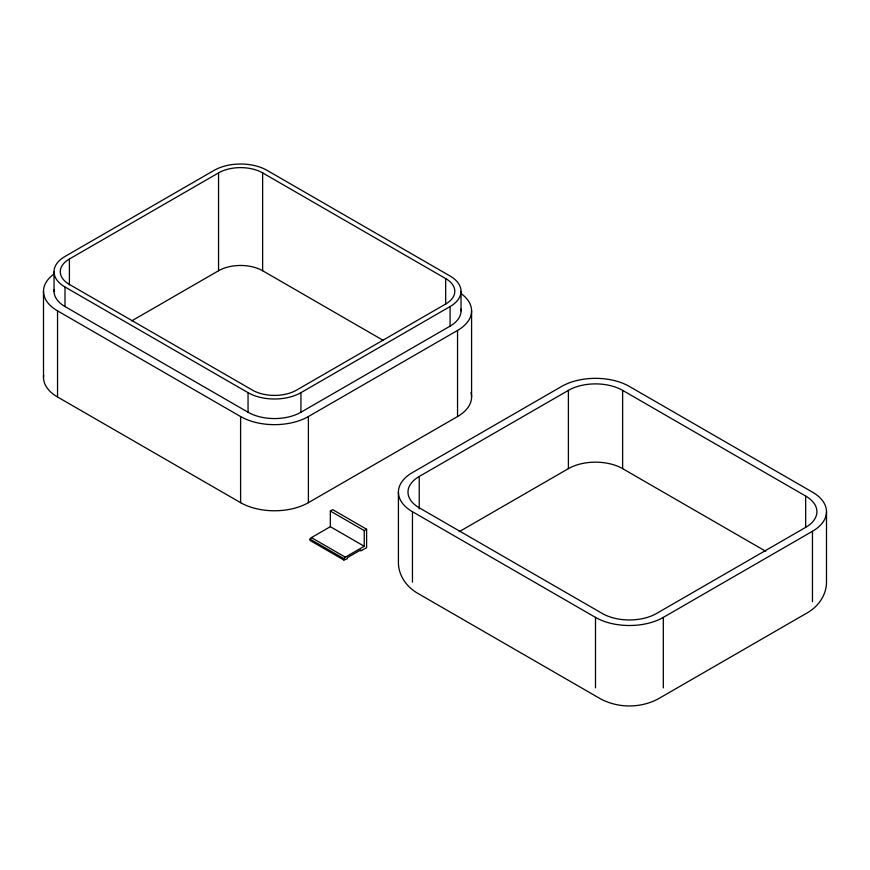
<?xml version="1.0" encoding="UTF-8"?>
<svg xmlns="http://www.w3.org/2000/svg" width="870" height="870" viewBox="0 0 870 870"><rect width="100%" height="100%" fill="white"/><g stroke="black" fill="none" stroke-linecap="round" stroke-linejoin="round"><path stroke-width="1.3" d="M330.339 511.027L332.71 509.657L366.607 529.232L366.607 547.632L360.843 550.96L360.843 549.883L347.282 557.703L347.282 558.779L343.9 560.019L310.003 540.444L310.003 539.106L311.427 537.606L330.339 526.687L364.236 546.262L364.236 530.602L330.339 511.027L330.339 526.687M343.9 560.019L343.9 558.681L345.325 557.181L364.236 546.262M69.404 284.827L69.404 258.999L218.555 172.891A31.157 17.987 0 0 1 262.631 172.891L445.679 278.574L445.679 304.391M131.653 320.921L218.555 270.744A31.157 17.987 0 0 1 262.631 270.744L383.485 340.529M65 286.991L248.048 392.674A37.388 21.587 0 0 0 300.933 392.674L450.084 306.555A37.388 21.587 0 0 0 450.084 276.029L267.036 170.346A37.388 21.587 0 0 0 214.15 170.346L65 256.454A37.388 21.587 0 0 0 65 286.991L65 306.555L248.048 412.239A37.388 21.587 0 0 0 300.933 412.239L450.084 326.13A37.388 21.587 0 0 0 460.926 309.176M54.179 273.876A47.937 27.677 0 0 0 57.54 310.862L240.599 416.545A47.937 27.677 0 0 0 308.393 416.545L457.544 330.437A47.937 27.677 0 0 0 460.904 293.451M43.652 375.231A47.937 27.677 0 0 0 57.54 396.981L240.599 502.664A47.937 27.677 0 0 0 308.393 502.664L457.544 416.545A47.937 27.677 0 0 0 470.996 392.653M419.231 476.477L568.393 390.369A38.356 22.141 0 0 1 622.626 390.369L805.674 496.052A38.356 22.141 0 0 1 805.674 527.361L656.524 613.481A38.356 22.141 0 0 1 602.29 613.481L419.231 507.797A38.356 22.141 0 0 1 419.231 476.477L419.231 508.874M364.236 530.602L366.607 529.232M459.164 531.711L568.393 468.647A38.356 22.141 0 0 1 622.626 468.647L765.785 551.297M412.456 511.712L595.504 617.395A47.937 27.677 0 0 0 663.31 617.395L812.46 531.276A47.937 27.677 0 0 0 812.46 492.137L629.401 386.454A47.937 27.677 0 0 0 561.607 386.454L412.456 472.562A47.937 27.677 0 0 0 412.456 511.712L412.456 582.16M311.427 537.606L345.325 557.181M310.003 539.106L343.9 558.681M826.5 511.712L826.5 582.16C826.478 595.026 818.3 606.52 807.393 612.763L658.438 698.762C640.701 708.354 618.113 708.354 600.376 698.762L417.513 593.199C406.616 586.946 398.427 575.451 398.416 562.596L398.416 492.137M812.46 531.276L812.46 601.736M805.674 496.052L805.674 527.089M663.31 617.395L663.31 687.844M622.626 390.369L622.626 468.647M595.504 617.395L595.504 687.844M568.393 390.369L568.393 468.647M471.583 310.862L471.583 396.981M461.035 291.298L461.035 310.862M457.544 330.437L457.544 416.545M450.084 306.555L450.084 326.13M308.393 416.545L308.393 502.664M300.933 392.674L300.933 412.239M262.631 172.891L262.631 270.744M248.048 392.674L248.048 412.239M240.599 416.545L240.599 502.664M218.555 172.891L218.555 270.744M57.54 310.862L57.54 396.981M54.049 271.723L54.049 291.298M43.5 291.298L43.5 377.406M65 306.555A37.388 21.587 0 0 1 54.157 289.601M445.679 278.574A31.157 17.987 0 0 1 445.679 304.011L296.529 390.13A31.157 17.987 0 0 1 252.463 390.13L69.404 284.446A31.157 17.987 0 0 1 69.404 258.999"/></g></svg>
